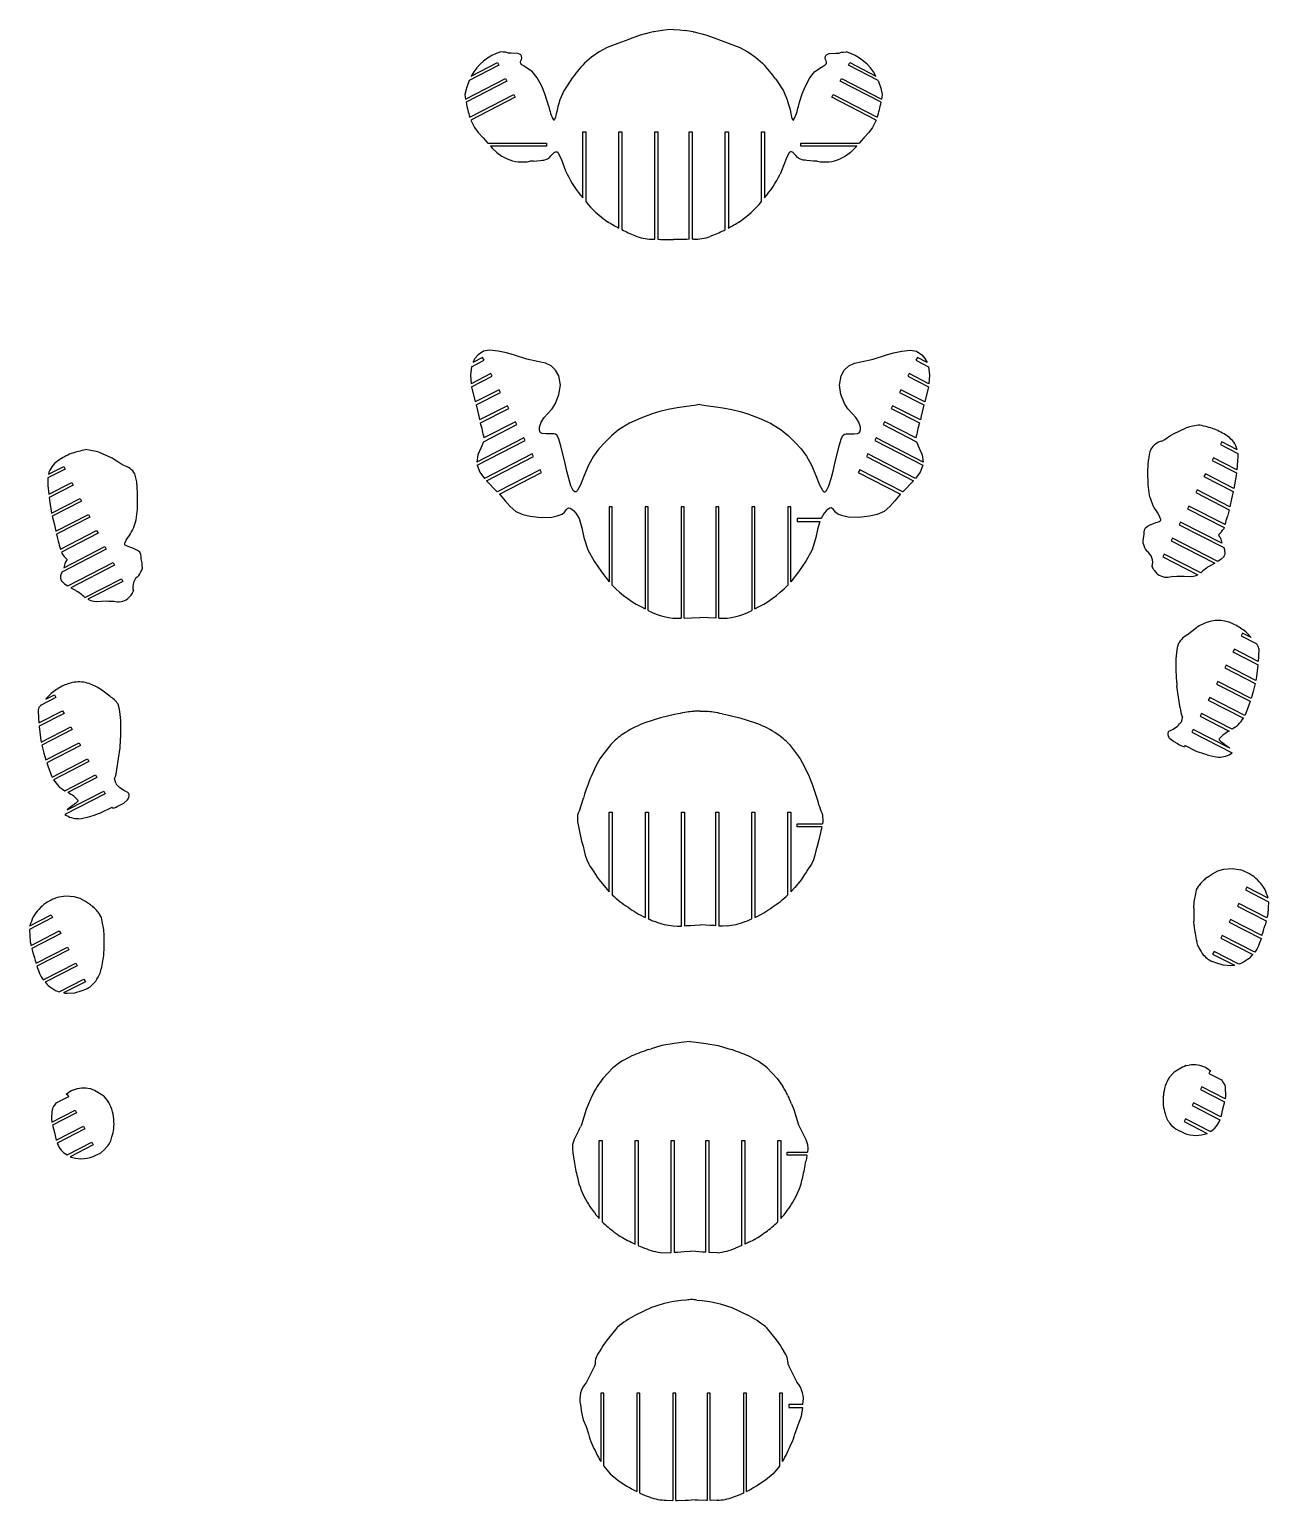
# Model space of a CAD drawing. Extents: x -545 to 865, y -1806 to 2117.
# Drawn here: x -544.6 to -132.3, y -851 to -361.7 of the extents above; entities that cross this region are included whole.
import ezdxf

# ---------------------------------------------------------------- set-up
doc = ezdxf.new("R2010")
doc.units = 0
doc.layers.get('0').update_dxf_attribs({"linetype": 'CONTINUOUS'})

msp = doc.modelspace()

# ---------------------------------------------------------------- linework, layer by layer
at = {"color": 7, "linetype": 'CONTINUOUS'}
for p, q in [((-332.43, -361.88), (-334.04, -362.08)), ((-330.3, -361.74), (-332.43, -361.88)), ((-330.3, -361.74), (-328.17, -361.88)), ((-328.17, -361.88), (-326.57, -362.08)), ((-344.7, -364.93), (-345.23, -365.11)), ((-341.42, -363.71), (-344.7, -364.93)), ((-339.7, -363.19), (-341.42, -363.71)), ((-336.88, -362.53), (-337.14, -362.58)), ((-323.73, -362.53), (-323.46, -362.58)), ((-320.9, -363.19), (-319.19, -363.71)), ((-319.19, -363.71), (-315.91, -364.93)), ((-315.91, -364.93), (-315.37, -365.11)), ((-352.38, -367.81), (-355.01, -369.2)), ((-308.23, -367.81), (-305.6, -369.2)), ((-388.46, -373.65), (-398.36, -378.73)), ((-397.64, -377.24), (-388.91, -372.76)), ((-388.91, -372.76), (-388.46, -373.65)), ((-272.15, -373.65), (-271.69, -372.76)), ((-262.25, -378.73), (-272.15, -373.65)), ((-271.69, -372.76), (-262.97, -377.24)), ((-399.49, -384.93), (-386.18, -378.1)), ((-385.72, -378.99), (-399.34, -385.98)), ((-386.18, -378.1), (-385.72, -378.99)), ((-374.17, -380.65), (-375.64, -377.8)), ((-373.09, -383.13), (-374.17, -380.65)), ((-364.31, -378.34), (-366.83, -382.19)), ((-296.29, -378.34), (-293.78, -382.19)), ((-287.52, -383.13), (-286.44, -380.65)), ((-286.44, -380.65), (-284.97, -377.8)), ((-274.89, -378.99), (-274.43, -378.1)), ((-261.26, -385.98), (-274.89, -378.99)), ((-274.43, -378.1), (-261.12, -384.93)), ((-399.74, -383.42), (-399.59, -384.28)), ((-399.59, -384.28), (-399.49, -384.93)), ((-398.06, -390.94), (-383.44, -383.44)), ((-382.98, -384.33), (-397.73, -391.89)), ((-383.44, -383.44), (-382.98, -384.33)), ((-372.42, -385.26), (-373.09, -383.13)), ((-366.83, -382.19), (-368.13, -385.21)), ((-293.78, -382.19), (-292.48, -385.21)), ((-288.18, -385.26), (-287.52, -383.13)), ((-277.63, -384.33), (-277.17, -383.44)), ((-262.88, -391.89), (-277.63, -384.33)), ((-277.17, -383.44), (-262.55, -390.94)), ((-261.02, -384.28), (-261.12, -384.93)), ((-260.87, -383.42), (-261.02, -384.28)), ((-397.73, -391.89), (-396.53, -394.39)), ((-396.53, -394.39), (-395.29, -396.05)), ((-360.52, -395.75), (-359.52, -395.75)), ((-360.52, -417.76), (-360.52, -395.75)), ((-359.52, -395.75), (-359.52, -418.96)), ((-348.52, -395.75), (-347.52, -395.75)), ((-348.52, -427.8), (-348.52, -395.75)), ((-347.52, -395.75), (-347.52, -428.31)), ((-336.52, -395.75), (-335.52, -395.75)), ((-336.52, -431.51), (-336.52, -395.75)), ((-335.52, -395.75), (-335.52, -431.53)), ((-325.08, -395.75), (-324.08, -395.75)), ((-325.08, -431.53), (-325.08, -395.75)), ((-324.08, -395.75), (-324.08, -431.51)), ((-313.08, -395.75), (-312.08, -395.75)), ((-313.08, -428.31), (-313.08, -395.75)), ((-312.08, -395.75), (-312.08, -427.8)), ((-301.08, -418.96), (-301.08, -395.75)), ((-301.08, -395.75), (-300.08, -395.75)), ((-300.08, -395.75), (-300.08, -417.76)), ((-264.08, -394.39), (-265.31, -396.05)), ((-262.88, -391.89), (-264.08, -394.39)), ((-392.08, -399.58), (-372.6, -399.58)), ((-391.23, -400.58), (-390.63, -401.22)), ((-372.6, -400.58), (-391.23, -400.58)), ((-372.6, -399.58), (-372.6, -400.58)), ((-288, -399.58), (-268.53, -399.58)), ((-288, -400.58), (-288, -399.58)), ((-269.38, -400.58), (-288, -400.58)), ((-269.38, -400.58), (-269.98, -401.22)), ((-387.49, -403.86), (-385.7, -404.76)), ((-376.88, -405.54), (-374.69, -405.32)), ((-283.73, -405.54), (-285.92, -405.32)), ((-273.12, -403.86), (-274.9, -404.76)), ((-366.2, -408.78), (-365.72, -409.86)), ((-294.41, -408.78), (-294.88, -409.86)), ((-343.17, -430.32), (-342.47, -430.6)), ((-317.44, -430.32), (-318.14, -430.6)), ((-336.93, -431.49), (-336.52, -431.51)), ((-335.52, -431.53), (-334.67, -431.56)), ((-334.1, -431.56), (-334.08, -431.56)), ((-334.08, -431.56), (-330.3, -431.57)), ((-326.53, -431.56), (-330.3, -431.57)), ((-326.51, -431.56), (-326.53, -431.56)), ((-325.08, -431.53), (-325.93, -431.56)), ((-323.68, -431.49), (-324.08, -431.51)), ((-397.53, -473.92), (-393.36, -471.78)), ((-393.82, -470.89), (-397.1, -472.57)), ((-393.36, -471.78), (-393.82, -470.89)), ((-249.2, -470.89), (-249.66, -471.78)), ((-249.66, -471.78), (-245.49, -473.92)), ((-245.92, -472.57), (-249.2, -470.89)), ((-391.08, -476.23), (-397.68, -479.61)), ((-397.51, -480.65), (-390.62, -477.11)), ((-390.62, -477.11), (-391.08, -476.23)), ((-251.94, -476.22), (-252.4, -477.11)), ((-252.4, -477.11), (-245.51, -480.65)), ((-245.34, -479.61), (-251.94, -476.22)), ((-397.51, -480.65), (-396.3, -485.65)), ((-388.34, -481.56), (-396.3, -485.65)), ((-396.03, -486.63), (-387.88, -482.45)), ((-387.88, -482.45), (-388.34, -481.56)), ((-254.68, -481.56), (-255.14, -482.45)), ((-255.14, -482.45), (-246.99, -486.63)), ((-246.72, -485.65), (-254.68, -481.56)), ((-245.51, -480.65), (-246.72, -485.65)), ((-385.6, -486.9), (-394.83, -491.64)), ((-394.56, -492.62), (-385.15, -487.79)), ((-385.15, -487.79), (-385.6, -486.9)), ((-257.42, -486.9), (-257.88, -487.79)), ((-257.88, -487.79), (-248.47, -492.62)), ((-248.2, -491.63), (-257.42, -486.9)), ((-393.58, -498.86), (-382.41, -493.13)), ((-382.86, -492.24), (-393.37, -497.63)), ((-382.41, -493.13), (-382.86, -492.24)), ((-260.16, -492.24), (-260.62, -493.13)), ((-260.62, -493.13), (-249.44, -498.86)), ((-249.65, -497.63), (-260.16, -492.24)), ((-380.12, -497.58), (-395.8, -505.62)), ((-395.68, -506.69), (-379.67, -498.47)), ((-379.67, -498.47), (-380.12, -497.58)), ((-262.9, -497.58), (-263.36, -498.47)), ((-263.36, -498.47), (-247.34, -506.69)), ((-247.22, -505.62), (-262.9, -497.58)), ((-164.01, -496.2), (-159.77, -494.28)), ((-147.9, -498.9), (-148.36, -499.79)), ((-142.79, -501.53), (-147.9, -498.9)), ((-146.13, -496.96), (-145.94, -497.1)), ((-517.09, -504.36), (-521.32, -502.44)), ((-377.38, -502.92), (-393.25, -511.06)), ((-392.56, -511.83), (-376.93, -503.81)), ((-376.93, -503.81), (-377.38, -502.92)), ((-265.64, -502.92), (-266.1, -503.81)), ((-266.1, -503.81), (-250.47, -511.83)), ((-249.78, -511.05), (-265.64, -502.92)), ((-148.36, -499.79), (-142.62, -502.74)), ((-532.74, -507.95), (-538.48, -510.9)), ((-538.31, -509.69), (-533.19, -507.06)), ((-534.97, -505.12), (-535.16, -505.26)), ((-533.19, -507.06), (-532.74, -507.95)), ((-374.64, -508.25), (-388.94, -515.59)), ((-374.19, -509.14), (-374.64, -508.25)), ((-268.38, -508.25), (-268.83, -509.14)), ((-254.08, -515.59), (-268.38, -508.25)), ((-172.48, -508.62), (-172.29, -504.89)), ((-172.45, -513.15), (-172.48, -508.62)), ((-150.64, -504.24), (-151.1, -505.13)), ((-151.1, -505.13), (-143.06, -509.26)), ((-142.95, -508.19), (-150.64, -504.24)), ((-142.64, -505.23), (-142.95, -508.19)), ((-538.45, -513.38), (-538.15, -516.35)), ((-538.15, -516.35), (-530.45, -512.4)), ((-530, -513.29), (-538.04, -517.42)), ((-530.45, -512.4), (-530, -513.29)), ((-508.62, -516.78), (-508.81, -513.05)), ((-392.56, -511.83), (-388.94, -515.59)), ((-388.23, -516.35), (-374.19, -509.14)), ((-268.83, -509.14), (-254.79, -516.35)), ((-250.47, -511.83), (-254.08, -515.59)), ((-171.95, -516.64), (-172.45, -513.15)), ((-153.38, -509.58), (-153.84, -510.47)), ((-153.84, -510.47), (-144.1, -515.46)), ((-143.86, -514.46), (-153.38, -509.58)), ((-143.16, -510.1), (-143.86, -514.44)), ((-143.06, -509.26), (-143.16, -510.1)), ((-538.04, -517.42), (-537.94, -518.26)), ((-537.94, -518.26), (-537.24, -522.59)), ((-537.23, -522.62), (-527.71, -517.74)), ((-527.26, -518.63), (-536.99, -523.62)), ((-527.71, -517.74), (-527.26, -518.63)), ((-508.65, -521.31), (-508.62, -516.78)), ((-171.72, -517.48), (-171.95, -516.64)), ((-156.12, -514.92), (-156.58, -515.81)), ((-156.58, -515.81), (-145.48, -521.5)), ((-145.24, -520.5), (-156.12, -514.92)), ((-144.68, -517.88), (-145.24, -520.5)), ((-144.1, -515.46), (-144.68, -517.88)), ((-143.86, -514.44), (-143.86, -514.46)), ((-537.24, -522.59), (-537.23, -522.62)), ((-535.85, -528.66), (-524.98, -523.08)), ((-524.98, -523.08), (-524.52, -523.97)), ((-509.14, -524.8), (-508.65, -521.31)), ((-350.73, -520.57), (-351.73, -520.57)), ((-351.73, -520.57), (-351.73, -545.46)), ((-350.73, -546.59), (-350.73, -520.57)), ((-338.73, -520.57), (-339.73, -520.57)), ((-339.73, -520.57), (-339.73, -554.5)), ((-338.73, -555), (-338.73, -520.57)), ((-326.73, -520.57), (-327.73, -520.57)), ((-327.73, -520.57), (-327.73, -557.59)), ((-326.73, -557.54), (-326.73, -520.57)), ((-315.29, -520.57), (-316.29, -520.57)), ((-316.29, -520.57), (-316.29, -557.54)), ((-315.29, -557.59), (-315.29, -520.57)), ((-303.29, -520.57), (-304.29, -520.57)), ((-304.29, -520.57), (-304.29, -555)), ((-303.29, -554.5), (-303.29, -520.57)), ((-291.29, -520.57), (-292.29, -520.57)), ((-292.29, -520.57), (-292.29, -546.59)), ((-291.29, -545.46), (-291.29, -520.57)), ((-158.86, -520.26), (-159.32, -521.15)), ((-159.32, -521.15), (-147.1, -527.41)), ((-146.79, -526.45), (-158.86, -520.26)), ((-145.7, -522.43), (-146.03, -523.75)), ((-145.48, -521.5), (-145.7, -522.43)), ((-536.99, -523.62), (-536.42, -526.04)), ((-536.42, -526.04), (-535.85, -528.66)), ((-524.52, -523.97), (-535.62, -529.66)), ((-534.31, -534.61), (-522.24, -528.41)), ((-522.24, -528.41), (-521.78, -529.3)), ((-509.37, -525.64), (-509.14, -524.8)), ((-281.25, -524.39), (-289.17, -524.39)), ((-289.17, -524.39), (-289.17, -525.39)), ((-289.17, -525.39), (-281.64, -525.39)), ((-161.6, -525.59), (-162.06, -526.48)), ((-162.06, -526.48), (-147.26, -534.08)), ((-147.93, -532.61), (-161.6, -525.59)), ((-147.1, -527.41), (-147.27, -527.81)), ((-535.62, -529.66), (-535.4, -530.58)), ((-535.4, -530.58), (-535.06, -531.91)), ((-521.78, -529.3), (-533.99, -535.57)), ((-174.12, -532.75), (-174.02, -532)), ((-174.02, -532), (-173.94, -530.98)), ((-173.94, -530.98), (-173.72, -529.7)), ((-164.34, -530.93), (-164.8, -531.82)), ((-164.8, -531.82), (-150.27, -539.28)), ((-149.27, -538.67), (-164.34, -530.93)), ((-533.99, -535.57), (-533.83, -535.97)), ((-519.04, -534.64), (-533.84, -542.24)), ((-533.17, -540.77), (-519.5, -533.75)), ((-519.5, -533.75), (-519.04, -534.64)), ((-507.15, -539.14), (-507.38, -537.86)), ((-167.08, -536.27), (-167.54, -537.16)), ((-167.54, -537.16), (-155.9, -543.13)), ((-154.93, -542.5), (-167.08, -536.27)), ((-147.26, -534.08), (-146.85, -535.28)), ((-533.84, -542.24), (-534.24, -543.44)), ((-531.83, -546.82), (-516.76, -539.09)), ((-516.3, -539.98), (-530.83, -547.43)), ((-516.76, -539.09), (-516.3, -539.98)), ((-507.08, -540.16), (-507.15, -539.14)), ((-506.98, -540.91), (-507.08, -540.16)), ((-169.26, -542.9), (-169.6, -542.57)), ((-526.17, -550.66), (-514.02, -544.43)), ((-513.56, -545.32), (-525.2, -551.29)), ((-514.02, -544.43), (-513.56, -545.32)), ((-157.87, -543.72), (-158.77, -543.83)), ((-523.23, -551.88), (-522.33, -551.99)), ((-511.84, -551.06), (-511.5, -550.73)), ((-159.38, -563.07), (-156.34, -560.7)), ((-140.98, -562.55), (-141.44, -563.44)), ((-138.09, -564.03), (-140.98, -562.55)), ((-139.93, -562.14), (-139.44, -562.59)), ((-139.44, -562.59), (-138.36, -563.71)), ((-141.44, -563.44), (-136.52, -565.97)), ((-138.36, -563.71), (-138.09, -564.03)), ((-163.08, -571.09), (-162.71, -568.11)), ((-143.72, -567.89), (-144.18, -568.78)), ((-144.18, -568.78), (-135.86, -573.05)), ((-135.81, -571.95), (-143.72, -567.89)), ((-162.91, -578.92), (-163.09, -574.99)), ((-146.46, -573.23), (-146.91, -574.12)), ((-146.91, -574.12), (-136.78, -579.32)), ((-136.59, -578.29), (-146.46, -573.23)), ((-136.35, -576.91), (-136.59, -578.29)), ((-135.87, -573.16), (-136.35, -576.91)), ((-135.86, -573.05), (-135.87, -573.16)), ((-517.89, -583.54), (-520.93, -581.17)), ((-162.34, -583.8), (-162.81, -580.16)), ((-149.2, -578.57), (-149.65, -579.46)), ((-149.65, -579.46), (-138.44, -585.21)), ((-138.11, -584.25), (-149.2, -578.57)), ((-137.47, -581.95), (-138.11, -584.25)), ((-136.78, -579.32), (-137.47, -581.95)), ((-535.83, -583.91), (-540.75, -586.44)), ((-539.18, -584.5), (-536.29, -583.02)), ((-538.91, -584.18), (-539.18, -584.5)), ((-537.83, -583.06), (-538.91, -584.18)), ((-537.34, -582.61), (-537.83, -583.06)), ((-536.29, -583.02), (-535.83, -583.91)), ((-161.79, -587.38), (-162.34, -583.8)), ((-151.94, -583.91), (-152.39, -584.79)), ((-152.39, -584.79), (-140.67, -590.81)), ((-140.2, -589.93), (-151.94, -583.91)), ((-138.76, -586.21), (-140.01, -589.52)), ((-138.44, -585.21), (-138.76, -586.21)), ((-541.46, -592.42), (-533.55, -588.36)), ((-533.1, -589.25), (-541.41, -593.52)), ((-533.55, -588.36), (-533.1, -589.25)), ((-514.19, -591.56), (-514.56, -588.58)), ((-334.65, -590.69), (-339.86, -592.35)), ((-329.98, -589.58), (-334.65, -590.69)), ((-328.8, -589.37), (-329.98, -589.58)), ((-321.47, -588.45), (-323.06, -588.51)), ((-321.47, -588.45), (-319.87, -588.51)), ((-314.14, -589.37), (-312.96, -589.58)), ((-312.96, -589.58), (-308.29, -590.69)), ((-308.29, -590.69), (-303.08, -592.35)), ((-154.68, -589.24), (-155.13, -590.13)), ((-155.13, -590.13), (-145.45, -595.1)), ((-144.43, -594.5), (-154.68, -589.24)), ((-140.01, -589.52), (-140.2, -589.93)), ((-541.41, -593.52), (-541.4, -593.63)), ((-541.4, -593.63), (-540.92, -597.38)), ((-540.68, -598.76), (-530.81, -593.7)), ((-530.36, -594.59), (-540.49, -599.79)), ((-530.81, -593.7), (-530.36, -594.59)), ((-514.36, -599.39), (-514.18, -595.46)), ((-339.86, -592.35), (-340.38, -592.57)), ((-303.08, -592.35), (-302.56, -592.57)), ((-157.41, -594.58), (-157.87, -595.47)), ((-157.87, -595.47), (-144.47, -602.35)), ((-145.25, -600.83), (-157.41, -594.58)), ((-147.43, -596.33), (-148.75, -597.66)), ((-540.92, -597.38), (-540.68, -598.76)), ((-540.49, -599.79), (-539.8, -602.42)), ((-539.16, -604.72), (-528.07, -599.04)), ((-527.62, -599.93), (-538.84, -605.68)), ((-528.07, -599.04), (-527.62, -599.93)), ((-514.93, -604.27), (-514.46, -600.63)), ((-351.21, -599.61), (-354.24, -603.55)), ((-351.1, -599.48), (-351.21, -599.61)), ((-291.84, -599.48), (-291.73, -599.61)), ((-291.73, -599.61), (-288.7, -603.55)), ((-165.27, -597.53), (-165.52, -597.18)), ((-160.15, -599.92), (-160.36, -600.32)), ((-156.11, -601.99), (-160.15, -599.92)), ((-147.59, -599.03), (-146.85, -599.52)), ((-539.8, -602.42), (-539.16, -604.72)), ((-538.84, -605.68), (-538.51, -606.68)), ((-538.51, -606.68), (-537.26, -609.99)), ((-537.07, -610.4), (-525.33, -604.38)), ((-524.88, -605.26), (-536.6, -611.28)), ((-525.33, -604.38), (-524.88, -605.26)), ((-515.48, -607.85), (-514.93, -604.27)), ((-354.8, -604.35), (-356.13, -606.77)), ((-354.24, -603.55), (-354.8, -604.35)), ((-288.7, -603.55), (-288.14, -604.35)), ((-288.14, -604.35), (-286.81, -606.77)), ((-155.62, -602.1), (-156.11, -601.99)), ((-537.26, -609.99), (-537.07, -610.4)), ((-532.84, -614.97), (-522.59, -609.71)), ((-522.14, -610.6), (-531.82, -615.57)), ((-522.59, -609.71), (-522.14, -610.6)), ((-357.74, -610.2), (-358.13, -611.12)), ((-356.13, -606.77), (-357.74, -610.2)), ((-286.81, -606.77), (-285.2, -610.2)), ((-285.2, -610.2), (-284.81, -611.12)), ((-519.4, -615.94), (-532.8, -622.82)), ((-532.02, -621.3), (-519.86, -615.05)), ((-519.86, -615.05), (-519.4, -615.94)), ((-529.68, -619.5), (-530.42, -619.99)), ((-529.84, -616.8), (-528.52, -618.13)), ((-521.16, -622.46), (-517.12, -620.39)), ((-517.12, -620.39), (-516.91, -620.79)), ((-512, -618), (-511.75, -617.65)), ((-521.65, -622.57), (-521.16, -622.46)), ((-351.69, -622.13), (-350.69, -622.13)), ((-351.69, -648.59), (-351.69, -622.13)), ((-350.69, -622.13), (-350.69, -649.59)), ((-339.69, -622.13), (-338.69, -622.13)), ((-339.69, -657.13), (-339.69, -622.13)), ((-338.69, -622.13), (-338.69, -657.58)), ((-327.69, -622.13), (-326.69, -622.13)), ((-327.69, -659.94), (-327.69, -622.13)), ((-326.69, -622.13), (-326.69, -659.86)), ((-316.25, -622.13), (-315.25, -622.13)), ((-316.25, -659.86), (-316.25, -622.13)), ((-315.25, -622.13), (-315.25, -659.94)), ((-304.25, -622.13), (-303.25, -622.13)), ((-304.25, -657.58), (-304.25, -622.13)), ((-303.25, -622.13), (-303.25, -657.13)), ((-292.25, -649.59), (-292.25, -622.13)), ((-292.25, -622.13), (-291.25, -622.13)), ((-291.25, -622.13), (-291.25, -648.59)), ((-289.13, -625.96), (-280.79, -625.96)), ((-289.13, -626.96), (-289.13, -625.96)), ((-281.02, -626.96), (-289.13, -626.96)), ((-360.88, -631.72), (-360.41, -633.39)), ((-282.06, -631.72), (-282.53, -633.39)), ((-355.1, -644.56), (-353, -647.16)), ((-287.84, -644.56), (-289.94, -647.16)), ((-149.24, -641.64), (-147.19, -640.99)), ((-527.71, -650.83), (-529.76, -650.19)), ((-353, -647.16), (-351.69, -648.59)), ((-289.94, -647.16), (-291.25, -648.59)), ((-139.54, -647.06), (-140, -647.95)), ((-140, -647.95), (-132.34, -651.88)), ((-132.46, -650.69), (-139.54, -647.06)), ((-157.21, -653.96), (-157.12, -651.92)), ((-142.28, -652.4), (-142.73, -653.29)), ((-142.73, -653.29), (-133.13, -658.22)), ((-132.87, -657.22), (-142.28, -652.4)), ((-536.95, -657.14), (-544.61, -661.07)), ((-544.49, -659.89), (-537.41, -656.25)), ((-537.41, -656.25), (-536.95, -657.14)), ((-326.69, -659.86), (-326.12, -659.81)), ((-326.12, -659.81), (-324.72, -659.74)), ((-324.72, -659.74), (-323.2, -659.65)), ((-323.2, -659.65), (-321.47, -659.6)), ((-319.73, -659.65), (-321.47, -659.6)), ((-318.22, -659.74), (-319.73, -659.65)), ((-316.82, -659.81), (-318.22, -659.74)), ((-316.25, -659.86), (-316.82, -659.81)), ((-157.1, -659.85), (-157.23, -658.37)), ((-145.02, -657.74), (-145.47, -658.63)), ((-145.47, -658.63), (-134.86, -664.07)), ((-134.56, -663.1), (-145.02, -657.74)), ((-133.13, -658.22), (-133.51, -659.65)), ((-132.6, -655.96), (-132.87, -657.22)), ((-544.35, -665.16), (-544.08, -666.42)), ((-544.08, -666.42), (-534.67, -661.59)), ((-534.21, -662.48), (-543.82, -667.41)), ((-534.67, -661.59), (-534.21, -662.48)), ((-519.74, -663.15), (-519.83, -661.11)), ((-155.86, -666.46), (-156.25, -665.06)), ((-147.76, -663.07), (-148.21, -663.96)), ((-148.21, -663.96), (-137.57, -669.43)), ((-136.87, -668.66), (-147.76, -663.07)), ((-543.82, -667.41), (-543.44, -668.85)), ((-542.39, -672.3), (-531.93, -666.93)), ((-531.48, -667.82), (-542.09, -673.27)), ((-531.93, -666.93), (-531.48, -667.82)), ((-519.85, -669.05), (-519.72, -667.56)), ((-150.5, -668.41), (-150.95, -669.3)), ((-150.95, -669.3), (-143.73, -673.01)), ((-142.2, -672.67), (-150.5, -668.41)), ((-135.33, -665.5), (-135.73, -666.52)), ((-541.62, -674.7), (-541.22, -675.72)), ((-540.08, -677.86), (-529.19, -672.27)), ((-528.74, -673.16), (-539.38, -678.62)), ((-529.19, -672.27), (-528.74, -673.16)), ((-521.09, -675.66), (-520.7, -674.25)), ((-149.85, -672.2), (-151.1, -671.73)), ((-144.17, -673.05), (-144.95, -673.13)), ((-534.75, -681.86), (-526.45, -677.61)), ((-526, -678.5), (-533.22, -682.2)), ((-526.45, -677.61), (-526, -678.5)), ((-532.78, -682.24), (-532, -682.32)), ((-527.1, -681.4), (-525.85, -680.93)), ((-334.18, -699.68), (-337.72, -700.74)), ((-330.13, -699), (-334.18, -699.68)), ((-329.26, -698.88), (-330.13, -699)), ((-326.91, -698.53), (-329.26, -698.88)), ((-324.83, -698.34), (-326.91, -698.53)), ((-324.83, -698.34), (-322.74, -698.53)), ((-322.74, -698.53), (-320.39, -698.88)), ((-320.39, -698.88), (-319.52, -699)), ((-319.52, -699), (-315.47, -699.68)), ((-315.47, -699.68), (-311.93, -700.74)), ((-350.52, -707.08), (-353.84, -710.62)), ((-299.13, -707.08), (-295.81, -710.62)), ((-165.31, -710.17), (-164.23, -708.95)), ((-159.76, -706.37), (-158.73, -706.19)), ((-151.81, -708.06), (-152.26, -708.95)), ((-152.26, -708.95), (-148.06, -711.11)), ((-151.52, -708.21), (-151.81, -708.06)), ((-524.14, -714.13), (-525.17, -713.95)), ((-355.53, -713.02), (-355.74, -713.34)), ((-353.84, -710.62), (-355.53, -713.02)), ((-295.81, -710.62), (-294.12, -713.02)), ((-294.12, -713.02), (-293.91, -713.34)), ((-154.55, -713.4), (-155, -714.29)), ((-155, -714.29), (-146.99, -718.4)), ((-146.74, -717.4), (-154.55, -713.4)), ((-148.06, -711.11), (-147.81, -711.47)), ((-535.84, -718.86), (-536.09, -719.23)), ((-531.64, -716.7), (-535.84, -718.86)), ((-532.38, -715.96), (-532.09, -715.81)), ((-532.09, -715.81), (-531.64, -716.7)), ((-518.59, -717.92), (-519.67, -716.71)), ((-358.62, -719.07), (-359.35, -721)), ((-357.35, -716.28), (-357.72, -717.09)), ((-292.3, -716.28), (-291.93, -717.09)), ((-291.03, -719.07), (-290.3, -721)), ((-167.37, -716.7), (-167.34, -716.38)), ((-157.29, -718.74), (-157.74, -719.63)), ((-148.22, -723.39), (-157.29, -718.74)), ((-537.16, -725.16), (-529.35, -721.15)), ((-528.9, -722.04), (-536.91, -726.15)), ((-529.35, -721.15), (-528.9, -722.04)), ((-516.53, -724.45), (-516.56, -724.13)), ((-160.02, -724.07), (-160.48, -724.96)), ((-151.8, -728.3), (-160.02, -724.07)), ((-157.74, -719.63), (-148.52, -724.36)), ((-535.68, -731.14), (-526.62, -726.49)), ((-526.16, -727.38), (-535.38, -732.11)), ((-526.62, -726.49), (-526.16, -727.38)), ((-360.93, -726.07), (-361.24, -726.73)), ((-288.72, -726.07), (-288.41, -726.73)), ((-163.02, -727.63), (-163.13, -727.57)), ((-160.47, -728.87), (-163.02, -727.63)), ((-160.48, -724.96), (-152.8, -728.91)), ((-148.52, -724.36), (-148.58, -724.5)), ((-535.38, -732.11), (-535.32, -732.26)), ((-532.1, -736.05), (-523.88, -731.83)), ((-523.42, -732.72), (-531.1, -736.66)), ((-523.88, -731.83), (-523.42, -732.72)), ((-355.05, -731.3), (-354.05, -731.3)), ((-355.05, -757.26), (-355.05, -731.3)), ((-354.05, -731.3), (-354.05, -758.32)), ((-343.05, -731.3), (-342.05, -731.3)), ((-343.05, -765.75), (-343.05, -731.3)), ((-342.05, -731.3), (-342.05, -766.22)), ((-331.05, -731.3), (-330.05, -731.3)), ((-331.05, -768.57), (-331.05, -731.3)), ((-330.05, -731.3), (-330.05, -768.47)), ((-319.6, -731.3), (-318.6, -731.3)), ((-319.6, -768.47), (-319.6, -731.3)), ((-318.6, -731.3), (-318.6, -768.57)), ((-307.6, -731.3), (-306.6, -731.3)), ((-307.6, -766.22), (-307.6, -731.3)), ((-306.6, -731.3), (-306.6, -765.75)), ((-295.6, -758.32), (-295.6, -731.3)), ((-295.6, -731.3), (-294.6, -731.3)), ((-294.6, -731.3), (-294.6, -757.26)), ((-523.43, -736.62), (-520.88, -735.38)), ((-520.88, -735.38), (-520.77, -735.32)), ((-292.48, -735.13), (-285.78, -735.13)), ((-292.48, -736.13), (-292.48, -735.13)), ((-285.93, -736.13), (-292.48, -736.13)), ((-350.02, -761.71), (-349.02, -762.45)), ((-299.63, -761.71), (-300.63, -762.45)), ((-344.42, -765.11), (-343.05, -765.75)), ((-342.05, -766.22), (-339.95, -767.07)), ((-329.02, -768.39), (-326.78, -768.15)), ((-326.78, -768.15), (-324.83, -768.11)), ((-322.88, -768.15), (-324.83, -768.11)), ((-320.63, -768.39), (-322.88, -768.15)), ((-307.6, -766.22), (-309.7, -767.07)), ((-305.23, -765.11), (-306.6, -765.75)), ((-334.02, -768.6), (-331.05, -768.57)), ((-330.05, -768.47), (-329.6, -768.42)), ((-329.6, -768.42), (-329.02, -768.39)), ((-320.06, -768.42), (-320.63, -768.39)), ((-319.6, -768.47), (-320.06, -768.42)), ((-315.63, -768.6), (-318.6, -768.57)), ((-337.64, -786.85), (-342.98, -789.35)), ((-333.76, -785.56), (-337.64, -786.85)), ((-331.4, -785), (-333.76, -785.56)), ((-330.24, -784.77), (-331.4, -785)), ((-327.8, -784.47), (-330.24, -784.77)), ((-325.99, -784.34), (-327.8, -784.47)), ((-322.59, -784.34), (-320.78, -784.47)), ((-320.78, -784.47), (-318.34, -784.77)), ((-318.34, -784.77), (-317.18, -785)), ((-317.18, -785), (-314.82, -785.56)), ((-314.82, -785.56), (-310.94, -786.85)), ((-310.94, -786.85), (-305.6, -789.35)), ((-349.09, -793.45), (-352.44, -797.56)), ((-348.95, -793.3), (-349.09, -793.45)), ((-299.63, -793.3), (-299.49, -793.45)), ((-299.49, -793.45), (-296.14, -797.56)), ((-352.44, -797.56), (-353.82, -799.58)), ((-296.14, -797.56), (-294.76, -799.58)), ((-356.63, -806.3), (-359.29, -811.69)), ((-291.95, -806.3), (-289.29, -811.69)), ((-353.51, -815.3), (-354.51, -815.3)), ((-354.51, -815.3), (-354.51, -838.08)), ((-353.51, -839.61), (-353.51, -815.3)), ((-341.51, -815.3), (-342.51, -815.3)), ((-342.51, -815.3), (-342.51, -848.01)), ((-341.51, -848.52), (-341.51, -815.3)), ((-329.51, -815.3), (-330.51, -815.3)), ((-330.51, -815.3), (-330.51, -851)), ((-329.51, -851.03), (-329.51, -815.3)), ((-318.07, -815.3), (-319.07, -815.3)), ((-319.07, -815.3), (-319.07, -851.03)), ((-318.07, -851), (-318.07, -815.3)), ((-306.07, -815.3), (-307.07, -815.3)), ((-307.07, -815.3), (-307.07, -848.52)), ((-306.07, -848.01), (-306.07, -815.3)), ((-294.07, -815.3), (-295.07, -815.3)), ((-295.07, -815.3), (-295.07, -839.61)), ((-294.07, -838.08), (-294.07, -815.3)), ((-287.3, -819.12), (-291.95, -819.12)), ((-291.95, -819.12), (-291.95, -820.12)), ((-291.95, -820.12), (-287.46, -820.12)), ((-348.84, -844.25), (-346.02, -846.12)), ((-299.74, -844.25), (-302.56, -846.12)), ((-332.79, -850.93), (-330.51, -851)), ((-329.51, -851.03), (-329.13, -851.03)), ((-329.13, -851.03), (-326.48, -850.87)), ((-319.45, -851.03), (-322.1, -850.87)), ((-319.07, -851.03), (-319.45, -851.03)), ((-315.79, -850.93), (-318.07, -851))]:
    msp.add_line(p, q, dxfattribs=at)
at = {"color": 7, "linetype": 'CONTINUOUS', "flags": 128}
for points in [[(-345.23, -365.11), (-348.84, -366.38), (-352.38, -367.81)], [(-337.14, -362.58), (-338.43, -362.87), (-339.69, -363.19), (-339.7, -363.19), (-339.7, -363.19), (-339.7, -363.19)], [(-323.46, -362.58), (-322.18, -362.87), (-320.91, -363.19), (-320.91, -363.19), (-320.9, -363.19), (-320.9, -363.19)], [(-315.37, -365.11), (-311.77, -366.38), (-308.23, -367.81)], [(-384.29, -369.67), (-385.25, -369.65), (-386.21, -369.35), (-386.97, -369.29), (-387.73, -369.24)], [(-380.77, -371.23), (-380.85, -370.69), (-380.96, -370.45), (-381.13, -370.23), (-381.59, -369.93), (-382.11, -369.79), (-384.29, -369.67)], [(-379.55, -374.31), (-379.72, -374.21), (-380.03, -374.01), (-380.25, -373.88), (-380.39, -373.78), (-380.8, -373.49), (-381.13, -373.13), (-381.22, -372.89), (-381.23, -372.65), (-381.06, -372.18), (-380.85, -371.72), (-380.77, -371.23)], [(-355.01, -369.2), (-357.58, -370.97), (-359.92, -373.02)], [(-305.6, -369.2), (-303.03, -370.97), (-300.68, -373.02)], [(-281.06, -374.31), (-280.88, -374.21), (-280.58, -374.01), (-280.36, -373.88), (-280.21, -373.78), (-279.81, -373.49), (-279.47, -373.13), (-279.38, -372.89), (-279.38, -372.64), (-279.55, -372.18), (-279.75, -371.72), (-279.84, -371.23)], [(-279.84, -371.23), (-279.76, -370.69), (-279.64, -370.45), (-279.47, -370.23), (-279.02, -369.93), (-278.49, -369.79), (-276.31, -369.67)], [(-276.31, -369.67), (-275.35, -369.65), (-274.4, -369.35), (-273.63, -369.29), (-272.87, -369.24)], [(-375.64, -377.8), (-377.34, -375.79), (-379.55, -374.31)], [(-284.97, -377.8), (-283.26, -375.79), (-281.06, -374.31)], [(-398.36, -378.73), (-399.24, -381.25), (-399.74, -383.42)], [(-262.25, -378.73), (-261.37, -381.25), (-260.87, -383.42)], [(-371.83, -387.37), (-372.22, -385.99), (-372.42, -385.26)], [(-368.13, -385.21), (-368.49, -386.4), (-368.77, -387.34)], [(-292.48, -385.21), (-292.12, -386.4), (-291.84, -387.34)], [(-288.78, -387.37), (-288.39, -385.99), (-288.18, -385.26)], [(-368.77, -387.34), (-368.94, -388.02), (-369.18, -389.05), (-369.35, -389.77), (-369.46, -390.31), (-369.59, -390.91), (-369.87, -391.73), (-369.98, -391.85), (-370.05, -391.88), (-370.09, -391.89), (-370.12, -391.89), (-370.19, -391.87), (-370.26, -391.81)], [(-291.84, -387.34), (-291.67, -388.02), (-291.42, -389.05), (-291.26, -389.77), (-291.14, -390.31), (-291.01, -390.91), (-290.74, -391.73), (-290.63, -391.85), (-290.56, -391.88), (-290.52, -391.89), (-290.48, -391.89), (-290.42, -391.87), (-290.35, -391.81)], [(-395.29, -396.05), (-393.64, -397.79), (-392.08, -399.58)], [(-265.31, -396.05), (-266.97, -397.79), (-268.53, -399.58)], [(-390.63, -401.22), (-389.13, -402.63), (-387.49, -403.86)], [(-269.98, -401.22), (-271.48, -402.63), (-273.12, -403.86)], [(-374.69, -405.32), (-374.07, -405.28), (-373.72, -405.25), (-373.43, -405.21), (-372.23, -404.84), (-371.57, -404.34), (-371, -403.72), (-370.44, -403.08)], [(-370.44, -403.08), (-370.37, -403.02), (-370.25, -402.91), (-370.04, -402.72), (-369.83, -402.55), (-369.6, -402.43), (-369.46, -402.41), (-369.33, -402.42), (-369.08, -402.51), (-368.67, -402.86), (-367.71, -404.77), (-366.2, -408.78)], [(-290.17, -403.08), (-290.23, -403.02), (-290.35, -402.91), (-290.56, -402.72), (-290.77, -402.55), (-291.01, -402.43), (-291.14, -402.41), (-291.28, -402.42), (-291.52, -402.51), (-291.93, -402.86), (-292.89, -404.77), (-294.41, -408.78)], [(-285.92, -405.32), (-286.53, -405.28), (-286.88, -405.25), (-287.17, -405.21), (-288.37, -404.84), (-289.04, -404.34), (-289.6, -403.72), (-290.17, -403.08)], [(-334.67, -431.56), (-334.39, -431.56), (-334.1, -431.56)], [(-325.93, -431.56), (-326.22, -431.56), (-326.51, -431.56)], [(-321.51, -486.54), (-323.4, -486.77), (-326.05, -487.13), (-329.08, -487.61), (-332.11, -488.19), (-334.88, -488.85), (-337.42, -489.6), (-341.2, -490.99), (-345, -492.69), (-348.57, -494.94), (-350.92, -496.94), (-353.1, -499.05), (-355.13, -501.2), (-356.99, -503.65), (-358.63, -506.67), (-360.05, -510.09), (-361.28, -513.18), (-362.23, -515.01), (-362.41, -515.23), (-362.59, -515.39), (-362.76, -515.49), (-362.94, -515.53), (-363.1, -515.51), (-363.38, -515.36), (-363.65, -515.07), (-364.43, -513.49), (-365.19, -511.05), (-365.78, -508.71), (-366.38, -506.15), (-367.8, -500.26), (-368.59, -497.68), (-369.15, -496.7), (-369.59, -496.41), (-370.14, -496.25), (-371.45, -496.2), (-372.83, -496.25), (-374.01, -496.13), (-374.45, -495.91), (-374.75, -495.54), (-374.92, -494.85), (-374.89, -494.04), (-374.34, -492.33), (-373.35, -490.86), (-372.14, -489.53), (-370.72, -487.95), (-369.58, -486.18), (-368.42, -483.21), (-367.88, -480.06), (-368.48, -476.98), (-369.53, -475.09), (-371.04, -473.59), (-372.92, -472.72), (-375, -472.28), (-379.16, -471.42), (-383.21, -470.12), (-385.93, -469.35), (-388.69, -468.75), (-391.52, -468.43), (-393.58, -468.74), (-395.35, -469.92), (-396.37, -471.17), (-397.1, -472.57)], [(-321.51, -486.54), (-319.62, -486.77), (-316.97, -487.13), (-313.94, -487.61), (-310.91, -488.19), (-308.15, -488.85), (-305.61, -489.6), (-301.82, -490.99), (-298.02, -492.69), (-294.45, -494.94), (-292.1, -496.94), (-289.93, -499.05), (-287.89, -501.2), (-286.03, -503.65), (-284.39, -506.67), (-282.97, -510.09), (-281.75, -513.18), (-280.79, -515.01), (-280.61, -515.23), (-280.43, -515.39), (-280.26, -515.49), (-280.09, -515.53), (-279.92, -515.51), (-279.64, -515.36), (-279.37, -515.07), (-278.59, -513.49), (-277.83, -511.05), (-277.24, -508.71), (-276.65, -506.15), (-275.22, -500.26), (-274.44, -497.68), (-273.87, -496.7), (-273.44, -496.41), (-272.89, -496.25), (-271.57, -496.2), (-270.19, -496.25), (-269.01, -496.13), (-268.57, -495.91), (-268.28, -495.54), (-268.1, -494.85), (-268.13, -494.04), (-268.68, -492.33), (-269.67, -490.86), (-270.88, -489.53), (-272.31, -487.95), (-273.44, -486.18), (-274.6, -483.21), (-275.14, -480.06), (-274.54, -476.98), (-273.49, -475.09), (-271.99, -473.59), (-270.11, -472.72), (-268.02, -472.28), (-263.86, -471.42), (-259.81, -470.12), (-257.09, -469.35), (-254.33, -468.75), (-251.5, -468.43), (-249.44, -468.74), (-247.68, -469.92), (-246.65, -471.17), (-245.92, -472.57)], [(-397.53, -473.92), (-397.88, -476.73), (-397.68, -479.61)], [(-245.49, -473.92), (-245.14, -476.73), (-245.34, -479.61)], [(-396.03, -486.63), (-395.13, -490.37), (-394.83, -491.64)], [(-246.99, -486.63), (-247.89, -490.37), (-248.2, -491.63)], [(-393.58, -498.86), (-394.47, -501.02), (-395.42, -503.25), (-395.8, -505.62)], [(-249.44, -498.86), (-248.55, -501.02), (-247.6, -503.25), (-247.22, -505.62)], [(-167.89, -498.65), (-166.89, -498.09), (-165.94, -497.45), (-164.98, -496.81), (-164.01, -496.2)], [(-142.62, -502.74), (-142.6, -503.93), (-142.64, -505.23)], [(-513.21, -506.81), (-514.21, -506.25), (-515.16, -505.61), (-516.12, -504.97), (-517.09, -504.36)], [(-395.68, -506.69), (-394.77, -508.97), (-393.25, -511.06)], [(-247.34, -506.69), (-248.25, -508.97), (-249.78, -511.05)], [(-538.48, -510.9), (-538.5, -512.08), (-538.45, -513.38)], [(-388.23, -516.35), (-388.02, -516.58), (-386.33, -518.48), (-384.64, -520.45), (-382.74, -522.1), (-380.46, -523.07), (-377.96, -523.62), (-374.39, -524.06), (-370.82, -523.93), (-369.06, -523.56), (-367.41, -522.92), (-366.6, -522.29), (-365.9, -521.44), (-365.54, -521.09), (-365.15, -520.9), (-364.74, -520.94), (-364.14, -521.26), (-363.56, -521.76), (-362.79, -522.65), (-361.76, -524.43), (-360.79, -527.48), (-360.1, -530.72), (-358.83, -534.86), (-356.77, -538.57), (-354.33, -542.09), (-351.73, -545.46)], [(-254.79, -516.35), (-255.01, -516.58), (-256.7, -518.48), (-258.38, -520.45), (-260.28, -522.1), (-262.56, -523.07), (-265.06, -523.62), (-268.63, -524.06), (-272.2, -523.93), (-273.96, -523.55), (-275.61, -522.92), (-276.43, -522.29), (-277.13, -521.44), (-277.49, -521.09), (-277.87, -520.9), (-278.28, -520.94), (-278.88, -521.26), (-279.45, -521.75), (-280.22, -522.63), (-281.25, -524.39)], [(-169.85, -525.79), (-169.3, -525.59), (-168.77, -525.36), (-168.38, -525.14), (-168.29, -525.04), (-168.24, -524.91), (-168.21, -524.76), (-168.25, -524.47), (-168.71, -523.41), (-169.35, -522.44)], [(-281.64, -525.39), (-282.36, -528.01), (-282.92, -530.72), (-284.2, -534.86), (-286.26, -538.57), (-288.69, -542.09), (-291.29, -545.46)], [(-173.72, -529.7), (-173.7, -528.93), (-173.59, -528.17), (-173.24, -527.49), (-172.67, -526.99), (-171.73, -526.51), (-170.85, -526.16), (-169.85, -525.79)], [(-511.25, -533.95), (-511.8, -533.75), (-512.33, -533.52), (-512.72, -533.3), (-512.81, -533.2), (-512.86, -533.07), (-512.88, -532.92), (-512.85, -532.63), (-512.38, -531.57), (-511.74, -530.6)], [(-148.93, -529.76), (-148.95, -529.87), (-148.94, -529.98), (-148.91, -530.08), (-148.85, -530.18), (-148.58, -530.52), (-148.26, -531.33), (-147.93, -532.61)], [(-532.17, -537.92), (-532.15, -538.03), (-532.16, -538.14), (-532.19, -538.23), (-532.25, -538.34), (-532.51, -538.68), (-532.83, -539.49), (-533.17, -540.77)], [(-507.38, -537.86), (-507.39, -537.09), (-507.51, -536.33), (-507.86, -535.65), (-508.43, -535.15), (-509.37, -534.67), (-510.25, -534.32), (-511.25, -533.95)], [(-147.17, -537.02), (-148.14, -537.94), (-149.27, -538.67)], [(-170.73, -541.16), (-170.73, -541.16), (-170.73, -541.16), (-170.74, -541.16), (-170.74, -541.16), (-170.75, -541.15), (-170.76, -541.14), (-170.79, -541.07), (-170.82, -540.96), (-170.9, -540.75), (-171.07, -540.32)], [(-170.51, -541.45), (-170.66, -541.27), (-170.68, -541.24), (-170.68, -541.22), (-170.68, -541.19), (-170.68, -541.16), (-170.67, -541.12), (-170.67, -541.12), (-170.67, -541.11), (-170.67, -541.11), (-170.67, -541.11), (-170.67, -541.11), (-170.67, -541.11), (-170.68, -541.12), (-170.73, -541.16)], [(-150.27, -539.28), (-150.97, -539.68), (-151.78, -540.11)], [(-533.93, -545.18), (-532.96, -546.1), (-531.83, -546.82)], [(-530.83, -547.43), (-530.12, -547.84), (-529.32, -548.27)], [(-158.77, -543.83), (-160.43, -543.75), (-161.99, -543.68), (-162.88, -543.73), (-163.72, -543.76), (-164.55, -543.7)], [(-522.33, -551.99), (-520.66, -551.91), (-519.11, -551.84), (-518.22, -551.89), (-517.38, -551.92), (-516.54, -551.85)], [(-510.59, -549.61), (-510.44, -549.43), (-510.42, -549.4), (-510.41, -549.37), (-510.41, -549.35), (-510.42, -549.32), (-510.43, -549.28), (-510.43, -549.27), (-510.43, -549.27), (-510.43, -549.27), (-510.43, -549.27), (-510.43, -549.27), (-510.42, -549.27), (-510.42, -549.28), (-510.37, -549.32)], [(-510.37, -549.32), (-510.37, -549.32), (-510.36, -549.32), (-510.36, -549.32), (-510.36, -549.32), (-510.35, -549.31), (-510.34, -549.3), (-510.31, -549.23), (-510.27, -549.12), (-510.19, -548.91), (-510.03, -548.48)], [(-326.73, -557.54), (-324.3, -557.39), (-321.51, -557.32)], [(-316.29, -557.54), (-318.72, -557.39), (-321.51, -557.32)], [(-162.71, -568.11), (-162.56, -566.89), (-162.2, -565.73)], [(-163.09, -574.99), (-163.08, -574.04), (-163.08, -573.04), (-163.08, -571.09)], [(-135.61, -567.64), (-135.73, -570.4), (-135.81, -571.95)], [(-514.56, -588.58), (-514.71, -587.36), (-515.08, -586.2)], [(-541.66, -588.11), (-541.54, -590.87), (-541.46, -592.42)], [(-514.18, -595.46), (-514.19, -594.51), (-514.19, -593.51), (-514.19, -591.56)], [(-323.06, -588.51), (-323.36, -588.54), (-323.65, -588.57)], [(-319.87, -588.51), (-319.58, -588.54), (-319.29, -588.57)], [(-161.36, -591.99), (-161.14, -591.23), (-161.01, -590.45)], [(-165.7, -595.35), (-165.55, -595.17), (-165.36, -595.04), (-164.94, -594.86), (-164.11, -594.45), (-162.6, -593.42)], [(-143.5, -593.86), (-143.95, -594.18), (-144.43, -594.5)], [(-162.55, -599.35), (-164.02, -598.61), (-165.27, -597.53)], [(-148.75, -597.66), (-148.8, -597.77), (-148.81, -597.89), (-148.77, -598), (-148.7, -598.1), (-148.33, -598.41), (-147.96, -598.73), (-147.59, -599.03)], [(-146.85, -599.52), (-145.34, -600.73), (-145.25, -600.83)], [(-152.77, -603.01), (-154.22, -602.58), (-155.62, -602.1)], [(-515.91, -612.46), (-516.13, -611.7), (-516.26, -610.92)], [(-358.13, -611.12), (-358.76, -612.77), (-359.36, -614.43)], [(-284.81, -611.12), (-284.18, -612.77), (-283.58, -614.43)], [(-533.77, -614.33), (-533.32, -614.65), (-532.84, -614.97)], [(-511.57, -615.82), (-511.72, -615.64), (-511.91, -615.51), (-512.33, -615.33), (-513.16, -614.92), (-514.67, -613.89)], [(-359.36, -614.43), (-359.9, -616.09), (-360.32, -617.4)], [(-283.58, -614.43), (-283.04, -616.09), (-282.62, -617.4)], [(-530.42, -619.99), (-531.93, -621.2), (-532.02, -621.3)], [(-528.52, -618.13), (-528.47, -618.24), (-528.46, -618.36), (-528.5, -618.47), (-528.57, -618.57), (-528.94, -618.88), (-529.31, -619.2), (-529.68, -619.5)], [(-514.72, -619.82), (-513.25, -619.08), (-512, -618)], [(-524.5, -623.48), (-523.05, -623.05), (-521.65, -622.57)], [(-362.21, -623), (-362.27, -625.21), (-361.82, -627.38), (-360.88, -631.72)], [(-280.73, -623), (-280.67, -625.21), (-280.79, -625.96)], [(-281.02, -626.96), (-281.12, -627.38), (-282.06, -631.72)], [(-360.41, -633.39), (-360.02, -634.91), (-359.66, -636.43), (-359.19, -637.92), (-358.51, -639.32), (-358.11, -639.99), (-357.67, -640.64), (-357.23, -641.29), (-357.02, -641.62), (-356.81, -641.95), (-356.23, -642.81), (-355.68, -643.64), (-355.1, -644.56)], [(-282.53, -633.39), (-282.92, -634.91), (-283.28, -636.43), (-283.75, -637.92), (-284.43, -639.32), (-284.83, -639.99), (-285.27, -640.64), (-285.71, -641.29), (-285.92, -641.62), (-286.12, -641.95), (-286.71, -642.81), (-287.26, -643.64), (-287.84, -644.56)], [(-147.19, -640.99), (-144.36, -640.78), (-141.56, -641.3)], [(-152.71, -643.72), (-151.04, -642.57), (-149.24, -641.64)], [(-529.76, -650.19), (-532.59, -649.97), (-535.39, -650.49)], [(-157.12, -651.92), (-156.58, -649.25), (-156.3, -647.91), (-155.69, -646.83), (-155.63, -646.73)], [(-524.24, -652.91), (-525.91, -651.77), (-527.71, -650.83)], [(-132.34, -651.88), (-132.49, -653.92), (-132.6, -655.96)], [(-519.83, -661.11), (-520.37, -658.44), (-520.65, -657.11), (-521.26, -656.02), (-521.32, -655.93)], [(-330.47, -659.88), (-329.08, -659.98), (-327.69, -659.94)], [(-312.47, -659.88), (-313.86, -659.98), (-315.25, -659.94)], [(-544.61, -661.07), (-544.46, -663.11), (-544.35, -665.16)], [(-134.86, -664.07), (-135.07, -664.77), (-135.33, -665.5)], [(-135.73, -666.52), (-136.24, -667.65), (-136.87, -668.66)], [(-542.09, -673.27), (-541.87, -673.96), (-541.62, -674.7)], [(-144.95, -673.13), (-147.45, -672.96), (-149.85, -672.2)], [(-138.97, -670.85), (-141.07, -672.21), (-142.2, -672.67)], [(-541.22, -675.72), (-540.71, -676.84), (-540.08, -677.86)], [(-537.97, -680.05), (-535.88, -681.41), (-534.75, -681.86)], [(-532, -682.32), (-529.5, -682.15), (-527.1, -681.4)], [(-153.21, -707.04), (-152.35, -707.6), (-151.52, -708.21)], [(-147.81, -711.47), (-147.34, -712.17), (-146.95, -712.92), (-146.81, -713.46), (-146.76, -714.01), (-146.75, -714.59), (-146.68, -715.55), (-146.65, -716.46), (-146.74, -717.4)], [(-536.09, -719.23), (-536.56, -719.93), (-536.95, -720.68), (-537.09, -721.21), (-537.14, -721.77), (-537.15, -722.34), (-537.22, -723.3), (-537.26, -724.22), (-537.16, -725.16)], [(-530.69, -714.79), (-531.55, -715.35), (-532.38, -715.96)], [(-146.99, -718.4), (-147.63, -720.89), (-148.22, -723.39)], [(-359.35, -721), (-360.12, -723.54), (-360.93, -726.07)], [(-290.3, -721), (-289.53, -723.54), (-288.72, -726.07)], [(-536.91, -726.15), (-536.27, -728.64), (-535.68, -731.14)], [(-361.67, -727.59), (-362.46, -729.18), (-363.32, -730.92), (-363.9, -732.66), (-363.98, -734.04), (-363.83, -735.42), (-363.62, -736.79), (-363.4, -738.16)], [(-287.98, -727.59), (-287.19, -729.18), (-286.33, -730.92), (-285.76, -732.66), (-285.67, -733.9), (-285.78, -735.13)], [(-163.13, -727.57), (-164.19, -726.68), (-165.1, -725.64)], [(-520.77, -735.32), (-519.71, -734.43), (-518.8, -733.39)], [(-285.93, -736.13), (-286.11, -737.28), (-286.25, -738.16)], [(-353.82, -799.58), (-354.36, -800.52), (-354.98, -801.41)], [(-294.76, -799.58), (-294.21, -800.52), (-293.6, -801.41)], [(-356.42, -805.8), (-356.52, -806.05), (-356.63, -806.3)], [(-292.16, -805.8), (-292.06, -806.05), (-291.95, -806.3)], [(-361.26, -819.24), (-360.93, -821.72), (-360.35, -824.14), (-359.41, -826.45), (-358.62, -828.82)], [(-287.46, -820.12), (-287.87, -823.08), (-288.97, -825.92), (-289.96, -828.82)], [(-353.51, -839.61), (-351.4, -842.18), (-348.84, -844.25)], [(-295.07, -839.61), (-297.18, -842.18), (-299.74, -844.25)], [(-341.51, -848.52), (-339.8, -849.29), (-338.13, -849.95)], [(-326.48, -850.87), (-325.36, -850.85), (-324.29, -850.79)], [(-322.1, -850.87), (-323.22, -850.85), (-324.29, -850.79)], [(-307.07, -848.52), (-308.78, -849.29), (-310.45, -849.95)]]:
    msp.add_lwpolyline(points, dxfattribs=at)
at = {"color": 7, "linetype": 'CONTINUOUS'}
for centre, radius, start, end in [((-328.53, -406.47), 44.73, 97.0724, 100.7558), ((-332.08, -406.51), 44.76, 79.2468, 82.9273), ((-383.05, -385.18), 16.61, 106.3666, 151.4439), ((-277.56, -385.18), 16.61, 28.5567, 73.6331), ((-328.01, -403.84), 44.37, 136.0065, 144.9206), ((-332.61, -403.84), 44.38, 35.0812, 43.9928), ((-359.97, -378.45), 40.09, 190.8301, 198.1601), ((-300.64, -378.44), 40.09, 341.8406, 349.1695), ((-357.29, -384.74), 14.77, 190.2579, 208.6179), ((-303.32, -384.74), 14.77, 331.3828, 349.7418), ((-380.57, -393.22), 12.62, 245.9959, 281.3566), ((-374.24, -468.11), 62.63, 92.4156, 93.5204), ((-286.37, -468.13), 62.65, 86.4798, 87.5842), ((-280.04, -393.22), 12.62, 258.6439, 294.0045), ((-334.9, -395.23), 34.12, 205.3889, 221.3214), ((-325.71, -395.23), 34.12, 318.679, 334.6109), ((-333.92, -398.53), 32.76, 218.5824, 235.9867), ((-326.69, -398.53), 32.76, 304.0133, 321.4178), ((-319.45, -372.35), 62.61, 238.4104, 242.3252), ((-324.75, -384.76), 49.14, 242.3966, 247.9939), ((-335.85, -384.77), 49.13, 292.0059, 297.6039), ((-341.16, -372.35), 62.61, 297.6748, 301.5896), ((-337.21, -415.63), 15.87, 250.635, 270.9962), ((-323.4, -415.63), 15.87, 269.0033, 289.3667), ((-434.35, -504.69), 41.59, 9.7775, 16.8769), ((-208.68, -504.69), 41.58, 163.1228, 170.2235), ((-153.29, -514.56), 21.29, 95.0533, 107.7448), ((-168.05, -549.31), 57.42, 72.0945, 77.0335), ((-166.4, -504.43), 5.97, 104.4925, 149.4582), ((-158.42, -514.78), 21.65, 55.3876, 68.2259), ((-150.1, -503.39), 7.55, 14.3361, 56.5023), ((-522.67, -522.94), 21.66, 111.7762, 124.6114), ((-513.05, -557.46), 57.41, 102.966, 107.9061), ((-527.81, -522.71), 21.28, 72.2543, 84.9477), ((-160.73, -505.53), 11.57, 159.0579, 176.8282), ((-531, -511.55), 7.55, 123.4983, 165.663), ((-514.7, -512.59), 5.97, 30.5421, 75.5078), ((-520.38, -513.7), 11.58, 3.1782, 20.9366), ((-158.88, -514.38), 13.22, 193.575, 217.5711), ((-522.22, -522.54), 13.22, 322.4292, 346.4248), ((-157.01, -521.22), 11.76, 313.4371, 325.9277), ((-241.14, -498.57), 98.38, 343.5404, 345.1721), ((-439.83, -506.7), 98.51, 194.8295, 196.4592), ((-163.43, -529), 11.33, 199.3488, 213.5445), ((-524.08, -529.38), 11.77, 214.0767, 226.558), ((-175.56, -539.07), 4.66, 344.3935, 54.8202), ((-149.24, -535.75), 2.44, 328.4734, 11.119), ((-517.67, -537.15), 11.33, 326.4576, 340.6491), ((-156.48, -530.92), 17.54, 216.8958, 221.6082), ((-166.13, -538.72), 5.22, 233.2503, 287.6034), ((-143.28, -554.59), 16.79, 120.4126, 133.9499), ((-531.85, -543.91), 2.44, 168.8837, 211.5232), ((-505.54, -547.22), 4.66, 125.1797, 195.6065), ((-321.71, -517.83), 40.86, 224.744, 243.8299), ((-321.31, -517.83), 40.86, 296.1703, 315.2559), ((-159.16, -535.87), 7.96, 279.3196, 294.1673), ((-537.82, -562.75), 16.79, 46.0505, 59.587), ((-521.94, -544.03), 7.95, 245.8298, 260.6855), ((-514.97, -546.88), 5.22, 252.3955, 306.7508), ((-524.62, -539.07), 17.55, 318.3938, 323.1033), ((-328.58, -536.58), 21.03, 241.1472, 272.3167), ((-314.44, -536.58), 21.03, 267.6827, 298.8534), ((-147.26, -574.45), 16.47, 108.6188, 123.4608), ((-149.11, -569.22), 10.93, 81.8038, 108.1766), ((-150.34, -573.43), 15.29, 63.5307, 79.4983), ((-154.72, -580.49), 23.57, 51.1388, 61.6491), ((-154.52, -571.06), 9.35, 121.3103, 145.222), ((-138.55, -568.15), 2.99, 9.9789, 47.0692), ((-522.55, -600.96), 23.57, 118.351, 128.861), ((-526.93, -593.9), 15.28, 100.5008, 116.4703), ((-528.16, -589.69), 10.93, 71.8236, 98.1961), ((-530.01, -594.92), 16.47, 56.5408, 71.3809), ((-65.63, -571.24), 97.59, 184.5119, 185.2435), ((-538.72, -588.62), 2.99, 132.9286, 170.0226), ((-522.75, -591.53), 9.35, 34.7796, 58.6869), ((-319.29, -632.93), 44.59, 98.4518, 102.3203), ((-322.34, -608.98), 20.45, 93.6635, 99.843), ((-320.6, -608.98), 20.45, 80.157, 86.3365), ((-323.65, -632.93), 44.59, 77.6797, 81.5482), ((-169.12, -586.55), 9.48, 313.5245, 324.9567), ((-148.22, -585.58), 13.69, 187.5287, 200.825), ((-153.63, -582.31), 15.5, 316.1019, 326.7461), ((-332.54, -617.28), 25.71, 124.6337, 136.1888), ((-326.83, -626.6), 36.62, 111.7011, 123.6994), ((-316.1, -626.59), 36.62, 56.3004, 68.2991), ((-310.4, -617.28), 25.71, 43.8109, 55.367), ((-164.28, -596.13), 1.63, 150.9997, 220.1835), ((-134.12, -615.53), 23.36, 119.0162, 124.7201), ((-154.77, -578.09), 19.38, 305.5509, 309.4376), ((-611.35, -591.74), 97.29, 354.7566, 355.4903), ((-156.97, -589.79), 11.07, 239.7485, 252.1561), ((-147.43, -586.22), 17.62, 252.3709, 264.9341), ((-148.8, -596.47), 7.31, 268.5275, 306.3533), ((-523.64, -602.78), 15.5, 213.2557, 223.8973), ((-529.06, -606.05), 13.69, 339.1764, 352.4699), ((-522.43, -598.47), 19.5, 230.5743, 234.438), ((-543.15, -636), 23.36, 55.2792, 60.9819), ((-508.15, -607.02), 9.47, 215.0419, 226.479), ((-512.99, -616.6), 1.63, 319.8147, 29.0006), ((-520.3, -610.25), 11.07, 287.8466, 300.2466), ((-394.14, -609.09), 34.83, 336.4681, 346.1993), ((-248.8, -609.09), 34.83, 193.8012, 203.5324), ((-528.47, -616.94), 7.3, 233.6449, 271.4742), ((-529.84, -606.69), 17.62, 275.0657, 287.6292), ((-143.16, -656.1), 15.64, 127.6246, 140.4563), ((-147.05, -657.32), 16.93, 56.8203, 71.103), ((-145.6, -654.39), 13.7, 29.0853, 55.2027), ((-529.9, -666.51), 16.94, 108.9001, 123.1786), ((-328.23, -626.24), 32.4, 226.0979, 237.9496), ((-314.71, -626.24), 32.4, 302.0504, 313.9021), ((-134.9, -660.64), 24.96, 144.5016, 146.1386), ((-158.1, -659.13), 27, 18.2134, 24.967), ((-531.35, -663.59), 13.7, 124.7963, 150.9161), ((-533.79, -665.3), 15.64, 39.5442, 52.3752), ((-541.82, -669.68), 24.68, 33.8532, 35.5087), ((-323.87, -624.21), 36.53, 233.8452, 244.3297), ((-319.07, -624.21), 36.53, 295.6707, 306.1547), ((-92.45, -656.48), 64.81, 177.77, 181.6666), ((-518.93, -668.29), 26.91, 155.0208, 161.7979), ((-317.03, -604.25), 57.57, 247.8921, 250.4213), ((-328.52, -638.74), 21.23, 248.445, 264.7331), ((-314.42, -638.74), 21.23, 275.2669, 291.5539), ((-325.97, -604.11), 57.72, 289.5832, 292.1059), ((-128.87, -657.9), 28.3, 183.9666, 194.6575), ((-275.24, -618.48), 147.59, 342.4011, 343.8016), ((-584.49, -665.68), 64.8, 358.3335, 2.2306), ((-401.81, -627.7), 147.49, 196.1983, 197.5998), ((-548.08, -667.09), 28.3, 345.343, 356.0332), ((-145.26, -662.16), 11.44, 202.1124, 217.0246), ((-147.79, -664.31), 8.13, 215.6494, 245.9441), ((-164.94, -643.91), 37.42, 313.9444, 317.0143), ((-139.82, -719.49), 46.64, 94.8014, 95.343), ((-512.01, -653.1), 37.42, 222.9856, 226.0556), ((-529.16, -673.5), 8.13, 294.0575, 324.3481), ((-531.69, -671.35), 11.44, 322.9782, 337.8864), ((-536.75, -724.52), 42.47, 84.6385, 85.2335), ((-331.23, -731.21), 30.89, 114.7629, 128.6439), ((-322.98, -750.84), 52.18, 107.4167, 113.9604), ((-401.33, -525.64), 186.29, 289.6785, 289.9641), ((-248.44, -525.94), 185.97, 250.0391, 250.3252), ((-326.67, -750.82), 52.16, 66.0375, 72.5842), ((-318.42, -731.21), 30.89, 51.3569, 65.2378), ((-150.87, -726.97), 22.44, 113.3494, 126.5702), ((-157.33, -715.55), 9.46, 64.1554, 98.5026), ((-526.57, -723.3), 9.46, 81.4945, 115.8474), ((-533.05, -734.76), 22.48, 53.4425, 66.6394), ((-320.4, -734.56), 41.22, 149.015, 153.671), ((-329.21, -734.55), 41.18, 26.3272, 30.9877), ((-153.88, -717.34), 13.49, 147.861, 175.9022), ((-530.02, -725.1), 13.49, 4.0979, 32.1392), ((-336.23, -728.01), 24.11, 153.0644, 158.2165), ((-314.69, -728.59), 25.5, 21.9228, 26.7949), ((-155.05, -718.13), 12.4, 173.3505, 199.722), ((-160.3, -721.23), 6.51, 189.6051, 222.5551), ((-528.85, -725.89), 12.4, 340.2779, 6.6495), ((-386.55, -714.73), 28.01, 332.6633, 334.6319), ((-263.07, -714.71), 28.05, 205.3711, 207.3368), ((-155.95, -715.33), 14.28, 251.5218, 267.9666), ((-157.6, -713.54), 16.1, 274.083, 287.3406), ((-155.26, -722.09), 7.11, 299.1537, 340.1318), ((-528.64, -729.84), 7.11, 199.8689, 240.8467), ((-523.6, -728.99), 6.51, 317.4443, 350.3951), ((-526.3, -721.28), 16.11, 252.6649, 265.9119), ((-527.96, -723.08), 14.28, 272.0343, 288.4774), ((-289.99, -725.97), 74.42, 189.4278, 193.6353), ((-359.58, -725.99), 74.33, 346.3627, 350.5748), ((-336.73, -738.21), 26.12, 191.7092, 211.1795), ((-312.92, -738.21), 26.12, 328.8201, 348.2915), ((-324.85, -731.02), 40, 211.1867, 220.995), ((-324.79, -731.02), 40, 319.0047, 328.814), ((-325.01, -727.96), 42.01, 226.2708, 233.4526), ((-324.64, -727.97), 42, 306.5467, 313.7308), ((-327.62, -730.63), 38.35, 236.0797, 244.0269), ((-322.01, -730.65), 38.32, 295.9704, 303.9227), ((-331.8, -747.72), 20.99, 247.1452, 263.9115), ((-317.85, -747.72), 20.99, 276.0894, 292.8551), ((-320.94, -828.69), 44.64, 94.3035, 96.4949), ((-327.64, -828.69), 44.64, 83.5051, 85.6965), ((-323.4, -825.36), 40.99, 118.5424, 128.5614), ((-325.18, -825.36), 41, 51.439, 61.4574), ((-349.43, -805.66), 6.99, 142.5508, 181.1251), ((-299.15, -805.66), 6.99, 358.8744, 37.4501), ((-353.06, -817.34), 8.42, 137.8054, 193.0446), ((-295.46, -817.32), 8.36, 347.5703, 42.3375), ((-345.03, -825.98), 13.88, 191.8062, 206.5034), ((-303.55, -825.98), 13.88, 333.4973, 348.194), ((-301.79, -808.15), 60.62, 203.3419, 209.5851), ((-346.79, -808.15), 60.63, 330.4152, 336.658), ((-268.41, -706.47), 159.76, 240.9382, 242.3676), ((-379.98, -706.82), 159.36, 297.6306, 299.0636), ((-331.77, -830.33), 20.63, 252.0427, 267.1643), ((-316.81, -830.33), 20.63, 272.8352, 287.9583)]:
    msp.add_arc(centre, radius, start, end, dxfattribs=at)

doc.saveas('drawing.dxf')
